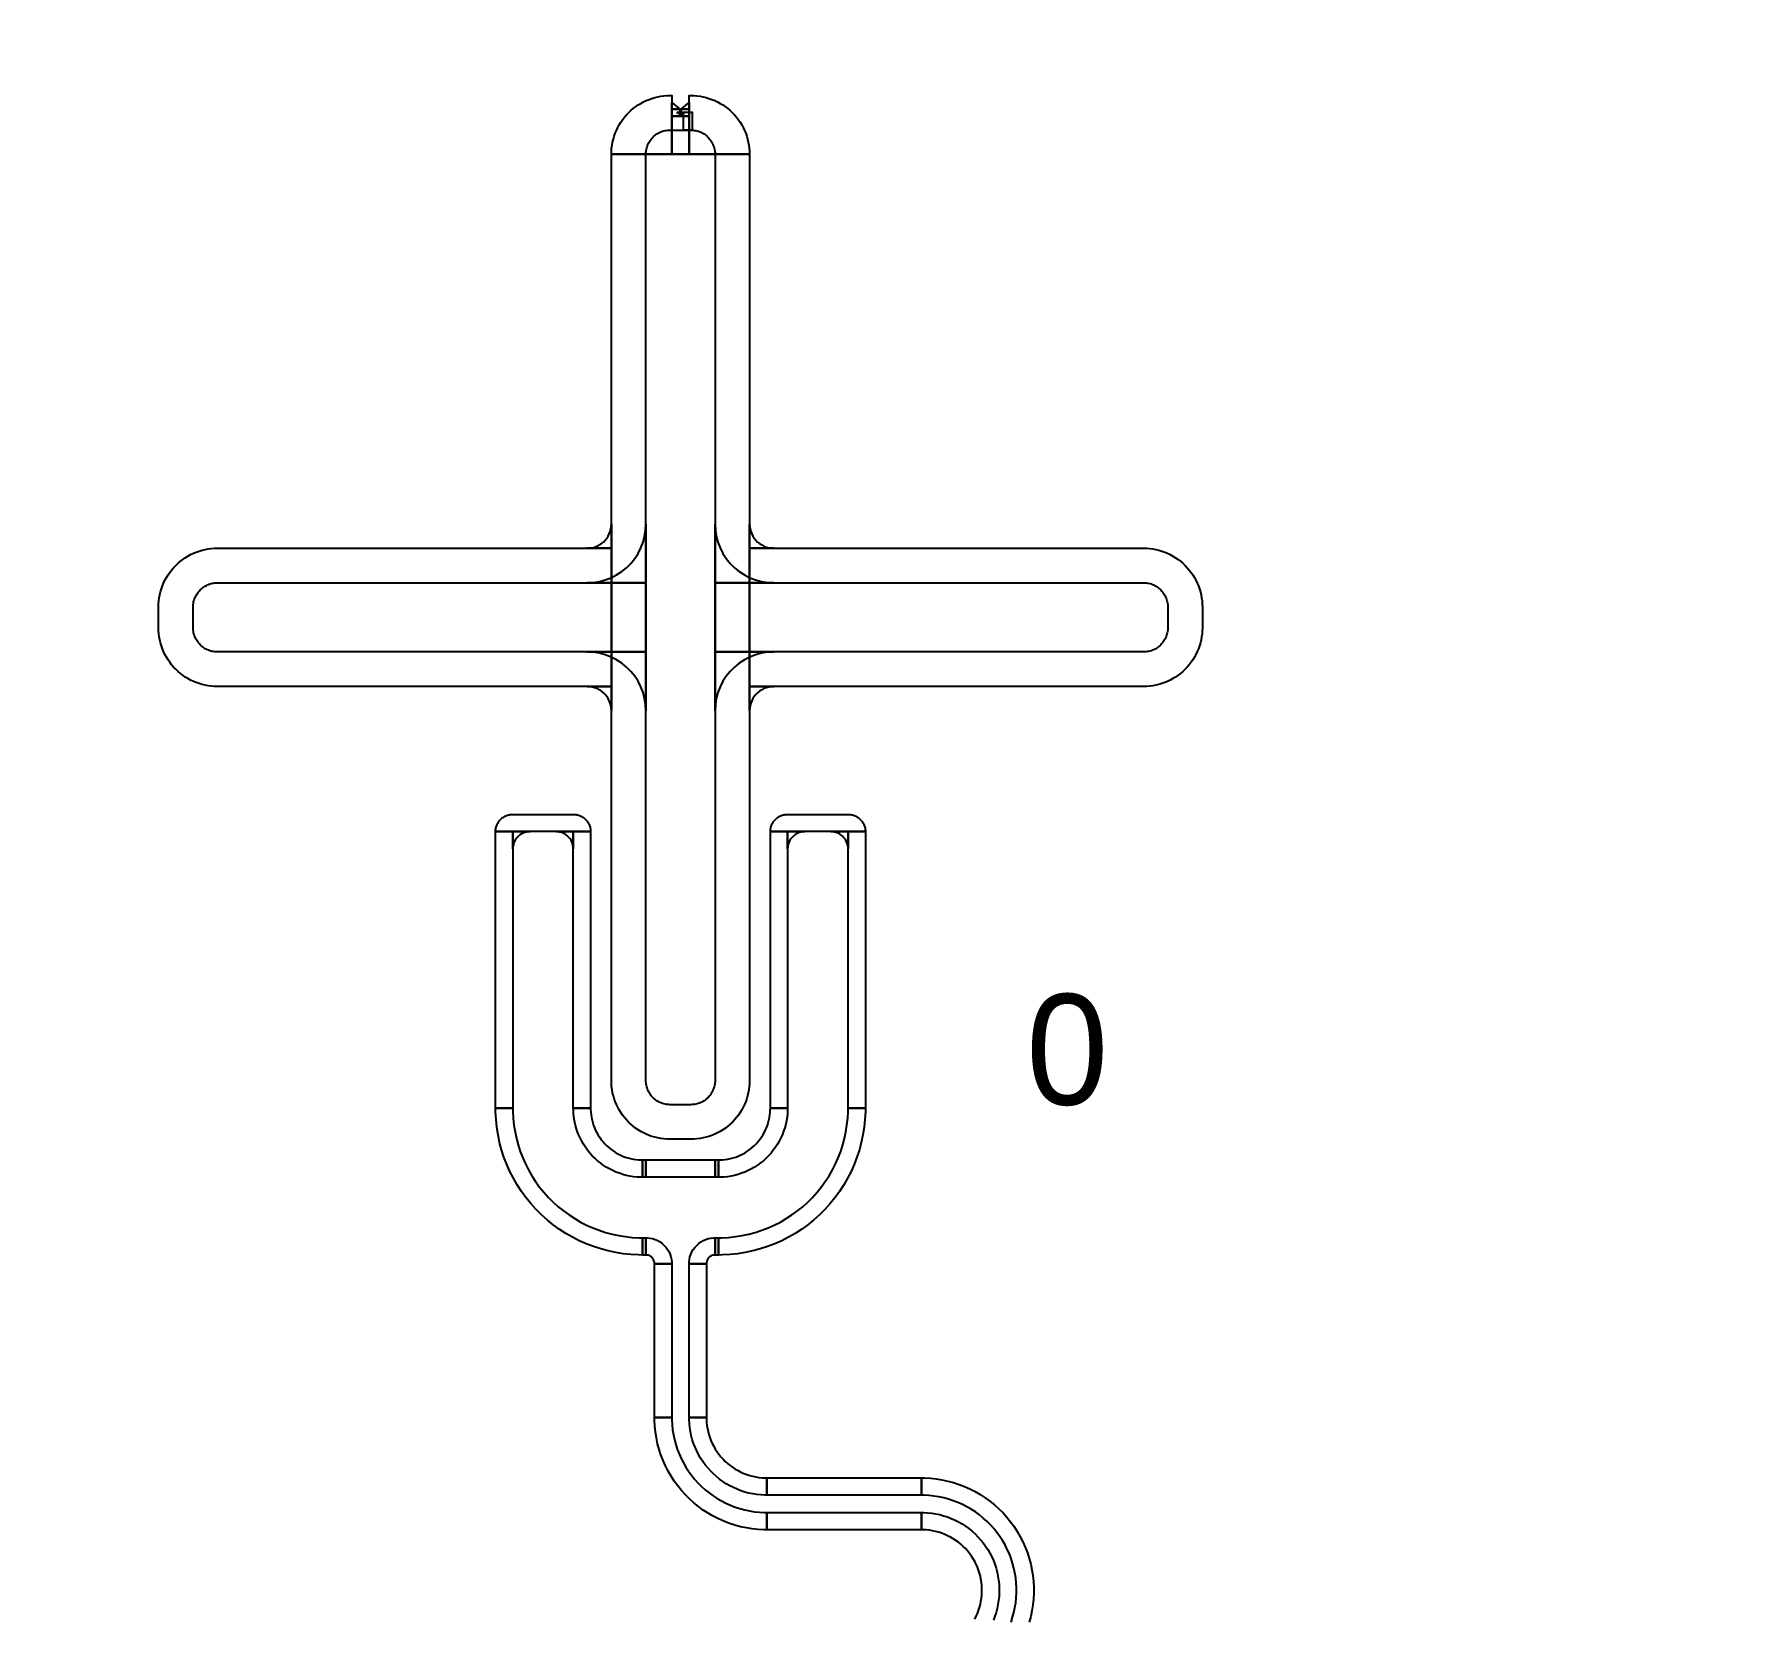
# Model space of a CAD drawing. Extents: x -50000 to 50000, y -50000 to 50000.
# Drawn here: x -32769 to -31781, y -24272 to -23354 of the extents above; entities that cross this region are included whole.
import ezdxf

# ---------------------------------------------------------------- set-up
doc = ezdxf.new("R2010")
doc.units = 0
for name, color, linetype in [('BASEMETAL', 3, 'CONTINUOUS'), ('FRAME', 14, 'CONTINUOUS'), ('SECONDLAYER', 7, 'CONTINUOUS')]:
    doc.layers.add(name, color=color, linetype=linetype)

# ---------------------------------------------------------------- blocks, each defined once
blk = doc.blocks.new('CHIP_QSEARCH')
at = {"layer": 'BASEMETAL'}
for points in [[(3465, 5276), (3465.047, 5277.779), (3465.186, 5279.554), (3465.419, 5281.319), (3465.743, 5283.069), (3466.159, 5284.8), (3466.664, 5286.507), (3467.258, 5288.185), (3467.939, 5289.829), (3468.706, 5291.436), (3469.555, 5293), (3470.485, 5294.518), (3471.493, 5295.985), (3472.577, 5297.397), (3473.733, 5298.75), (3474.958, 5300.042), (3476.25, 5301.267), (3477.603, 5302.423), (3479.015, 5303.507), (3480.482, 5304.515), (3482, 5305.445), (3483.564, 5306.294), (3485.171, 5307.061), (3486.815, 5307.742), (3488.493, 5308.336), (3490.2, 5308.841), (3491.931, 5309.257), (3493.681, 5309.581), (3495.446, 5309.814), (3497.221, 5309.953), (3499, 5310), (3500, 5310), (3500, 5276)], [(3500, 5302), (3500, 5306), (3504.6, 5302)], [(3505.4, 5302), (3510, 5306), (3510, 5302)], [(3510, 5276), (3510, 5310), (3511, 5310), (3512.779, 5309.953), (3514.554, 5309.814), (3516.319, 5309.581), (3518.069, 5309.257), (3519.8, 5308.841), (3521.507, 5308.336), (3523.185, 5307.742), (3524.829, 5307.061), (3526.436, 5306.294), (3528, 5305.445), (3529.518, 5304.515), (3530.985, 5303.507), (3532.397, 5302.423), (3533.75, 5301.267), (3535.042, 5300.042), (3536.267, 5298.75), (3537.423, 5297.397), (3538.507, 5295.985), (3539.515, 5294.518), (3540.445, 5293), (3541.294, 5291.436), (3542.061, 5289.829), (3542.742, 5288.185), (3543.336, 5286.507), (3543.841, 5284.8), (3544.257, 5283.069), (3544.581, 5281.319), (3544.814, 5279.554), (3544.953, 5277.779), (3545, 5276)], [(3500, 5298), (3500, 5302), (3504.6, 5302), (3504.6, 5298)], [(3500, 5276), (3500, 5298), (3510, 5298), (3510, 5276)], [(3505.4, 5298), (3505.4, 5302), (3510, 5302), (3510, 5298)], [(3499, 4706), (3497.221, 4706.047), (3495.446, 4706.186), (3493.681, 4706.419), (3491.931, 4706.743), (3490.2, 4707.159), (3488.493, 4707.664), (3486.815, 4708.258), (3485.171, 4708.939), (3483.564, 4709.706), (3482, 4710.555), (3480.482, 4711.485), (3479.015, 4712.493), (3477.603, 4713.577), (3476.25, 4714.733), (3474.958, 4715.958), (3473.733, 4717.25), (3472.577, 4718.603), (3471.493, 4720.015), (3470.485, 4721.482), (3469.555, 4723), (3468.706, 4724.564), (3467.939, 4726.171), (3467.258, 4727.815), (3466.664, 4729.493), (3466.159, 4731.2), (3465.743, 4732.931), (3465.419, 4734.681), (3465.186, 4736.446), (3465.047, 4738.221), (3465, 4740), (3465, 5276), (3545, 5276), (3545, 4740), (3544.953, 4738.221), (3544.814, 4736.446), (3544.581, 4734.681), (3544.257, 4732.931), (3543.841, 4731.2), (3543.336, 4729.493), (3542.742, 4727.815), (3542.061, 4726.171), (3541.294, 4724.564), (3540.445, 4723), (3539.515, 4721.482), (3538.507, 4720.015), (3537.423, 4718.603), (3536.267, 4717.25), (3535.042, 4715.958), (3533.75, 4714.733), (3532.397, 4713.577), (3530.985, 4712.493), (3529.518, 4711.485), (3528, 4710.555), (3526.436, 4709.706), (3524.829, 4708.939), (3523.185, 4708.258), (3521.507, 4707.664), (3519.8, 4707.159), (3518.069, 4706.743), (3516.319, 4706.419), (3514.554, 4706.186), (3512.779, 4706.047), (3511, 4706)], [(3451, 5048), (3452.463, 5048.077), (3453.911, 5048.306), (3455.326, 5048.685), (3456.694, 5049.21), (3458, 5049.876), (3459.229, 5050.674), (3460.368, 5051.596), (3461.404, 5052.632), (3462.326, 5053.771), (3463.124, 5055), (3463.79, 5056.306), (3464.315, 5057.674), (3464.694, 5059.089), (3464.923, 5060.537), (3465, 5062), (3465, 5048)], [(3545, 5048), (3545, 5062), (3545.077, 5060.537), (3545.306, 5059.089), (3545.685, 5057.674), (3546.21, 5056.306), (3546.876, 5055), (3547.674, 5053.771), (3548.596, 5052.632), (3549.632, 5051.596), (3550.771, 5050.674), (3552, 5049.876), (3553.306, 5049.21), (3554.674, 5048.685), (3556.089, 5048.306), (3557.537, 5048.077), (3559, 5048)], [(3237, 4968), (3235.221, 4968.047), (3233.446, 4968.186), (3231.681, 4968.419), (3229.931, 4968.743), (3228.2, 4969.159), (3226.493, 4969.664), (3224.815, 4970.258), (3223.171, 4970.939), (3221.564, 4971.706), (3220, 4972.555), (3218.482, 4973.485), (3217.015, 4974.493), (3215.603, 4975.577), (3214.25, 4976.733), (3212.958, 4977.958), (3211.733, 4979.25), (3210.577, 4980.603), (3209.493, 4982.015), (3208.485, 4983.482), (3207.555, 4985), (3206.706, 4986.564), (3205.939, 4988.171), (3205.258, 4989.815), (3204.664, 4991.493), (3204.159, 4993.2), (3203.743, 4994.931), (3203.419, 4996.681), (3203.186, 4998.446), (3203.047, 5000.221), (3203, 5002), (3203, 5014), (3203.047, 5015.779), (3203.186, 5017.554), (3203.419, 5019.319), (3203.743, 5021.069), (3204.159, 5022.8), (3204.664, 5024.507), (3205.258, 5026.185), (3205.939, 5027.829), (3206.706, 5029.436), (3207.555, 5031), (3208.485, 5032.518), (3209.493, 5033.985), (3210.577, 5035.397), (3211.733, 5036.75), (3212.958, 5038.042), (3214.25, 5039.267), (3215.603, 5040.423), (3217.015, 5041.507), (3218.482, 5042.515), (3220, 5043.445), (3221.564, 5044.294), (3223.171, 5045.061), (3224.815, 5045.742), (3226.493, 5046.336), (3228.2, 5046.841), (3229.931, 5047.257), (3231.681, 5047.581), (3233.446, 5047.814), (3235.221, 5047.953), (3237, 5048), (3465, 5048), (3465, 4968)], [(3545, 4968), (3545, 5048), (3773, 5048), (3774.779, 5047.953), (3776.554, 5047.814), (3778.319, 5047.581), (3780.069, 5047.257), (3781.8, 5046.841), (3783.507, 5046.336), (3785.185, 5045.742), (3786.829, 5045.061), (3788.436, 5044.294), (3790, 5043.445), (3791.518, 5042.515), (3792.985, 5041.507), (3794.397, 5040.423), (3795.75, 5039.267), (3797.042, 5038.042), (3798.267, 5036.75), (3799.423, 5035.397), (3800.507, 5033.985), (3801.515, 5032.518), (3802.445, 5031), (3803.294, 5029.436), (3804.061, 5027.829), (3804.742, 5026.185), (3805.336, 5024.507), (3805.841, 5022.8), (3806.257, 5021.069), (3806.581, 5019.319), (3806.814, 5017.554), (3806.953, 5015.779), (3807, 5014), (3807, 5002), (3806.953, 5000.221), (3806.814, 4998.446), (3806.581, 4996.681), (3806.257, 4994.931), (3805.841, 4993.2), (3805.336, 4991.493), (3804.742, 4989.815), (3804.061, 4988.171), (3803.294, 4986.564), (3802.445, 4985), (3801.515, 4983.482), (3800.507, 4982.015), (3799.423, 4980.603), (3798.267, 4979.25), (3797.042, 4977.958), (3795.75, 4976.733), (3794.397, 4975.577), (3792.985, 4974.493), (3791.518, 4973.485), (3790, 4972.555), (3788.436, 4971.706), (3786.829, 4970.939), (3785.185, 4970.258), (3783.507, 4969.664), (3781.8, 4969.159), (3780.069, 4968.743), (3778.319, 4968.419), (3776.554, 4968.186), (3774.779, 4968.047), (3773, 4968)], [(3465, 4954), (3464.923, 4955.463), (3464.694, 4956.911), (3464.315, 4958.326), (3463.79, 4959.694), (3463.124, 4961), (3462.326, 4962.229), (3461.404, 4963.368), (3460.368, 4964.404), (3459.229, 4965.326), (3458, 4966.124), (3456.694, 4966.79), (3455.326, 4967.315), (3453.911, 4967.694), (3452.463, 4967.923), (3451, 4968), (3465, 4968)], [(3545, 4954), (3545, 4968), (3559, 4968), (3557.537, 4967.923), (3556.089, 4967.694), (3554.674, 4967.315), (3553.306, 4966.79), (3552, 4966.124), (3550.771, 4965.326), (3549.632, 4964.404), (3548.596, 4963.368), (3547.674, 4962.229), (3546.876, 4961), (3546.21, 4959.694), (3545.685, 4958.326), (3545.306, 4956.911), (3545.077, 4955.463)], [(3398, 4884), (3398.014, 4884.523), (3398.055, 4885.045), (3398.123, 4885.564), (3398.219, 4886.079), (3398.341, 4886.588), (3398.489, 4887.09), (3398.664, 4887.584), (3398.865, 4888.067), (3399.09, 4888.54), (3399.34, 4889), (3399.613, 4889.446), (3399.91, 4889.878), (3400.229, 4890.293), (3400.569, 4890.691), (3400.929, 4891.071), (3401.309, 4891.431), (3401.707, 4891.771), (3402.122, 4892.09), (3402.554, 4892.387), (3403, 4892.66), (3403.46, 4892.91), (3403.933, 4893.135), (3404.416, 4893.336), (3404.91, 4893.511), (3405.412, 4893.659), (3405.921, 4893.781), (3406.436, 4893.877), (3406.955, 4893.945), (3407.477, 4893.986), (3408, 4894), (3443, 4894), (3443.523, 4893.986), (3444.045, 4893.945), (3444.564, 4893.877), (3445.079, 4893.781), (3445.588, 4893.659), (3446.09, 4893.511), (3446.584, 4893.336), (3447.067, 4893.135), (3447.54, 4892.91), (3448, 4892.66), (3448.446, 4892.387), (3448.878, 4892.09), (3449.293, 4891.771), (3449.691, 4891.431), (3450.071, 4891.071), (3450.431, 4890.691), (3450.771, 4890.293), (3451.09, 4889.878), (3451.387, 4889.446), (3451.66, 4889), (3451.91, 4888.54), (3452.135, 4888.067), (3452.336, 4887.584), (3452.511, 4887.09), (3452.659, 4886.588), (3452.781, 4886.079), (3452.877, 4885.564), (3452.945, 4885.045), (3452.986, 4884.523), (3453, 4884)], [(3557, 4884), (3557.014, 4884.523), (3557.055, 4885.045), (3557.123, 4885.564), (3557.219, 4886.079), (3557.341, 4886.588), (3557.489, 4887.09), (3557.664, 4887.584), (3557.865, 4888.067), (3558.09, 4888.54), (3558.34, 4889), (3558.613, 4889.446), (3558.91, 4889.878), (3559.229, 4890.293), (3559.569, 4890.691), (3559.929, 4891.071), (3560.309, 4891.431), (3560.707, 4891.771), (3561.122, 4892.09), (3561.554, 4892.387), (3562, 4892.66), (3562.46, 4892.91), (3562.933, 4893.135), (3563.416, 4893.336), (3563.91, 4893.511), (3564.412, 4893.659), (3564.921, 4893.781), (3565.436, 4893.877), (3565.955, 4893.945), (3566.477, 4893.986), (3567, 4894), (3602, 4894), (3602.523, 4893.986), (3603.045, 4893.945), (3603.564, 4893.877), (3604.079, 4893.781), (3604.588, 4893.659), (3605.09, 4893.511), (3605.584, 4893.336), (3606.067, 4893.135), (3606.54, 4892.91), (3607, 4892.66), (3607.446, 4892.387), (3607.878, 4892.09), (3608.293, 4891.771), (3608.691, 4891.431), (3609.071, 4891.071), (3609.431, 4890.691), (3609.771, 4890.293), (3610.09, 4889.878), (3610.387, 4889.446), (3610.66, 4889), (3610.91, 4888.54), (3611.135, 4888.067), (3611.336, 4887.584), (3611.511, 4887.09), (3611.659, 4886.588), (3611.781, 4886.079), (3611.877, 4885.564), (3611.945, 4885.045), (3611.986, 4884.523), (3612, 4884)], [(3398, 4724), (3398, 4884), (3408, 4884), (3408, 4724)], [(3408, 4874), (3408, 4884), (3418, 4884), (3416.955, 4883.945), (3415.921, 4883.781), (3414.91, 4883.511), (3413.933, 4883.135), (3413, 4882.66), (3412.122, 4882.09), (3411.309, 4881.431), (3410.569, 4880.691), (3409.91, 4879.878), (3409.34, 4879), (3408.865, 4878.067), (3408.489, 4877.09), (3408.219, 4876.079), (3408.055, 4875.045)], [(3443, 4874), (3442.945, 4875.045), (3442.781, 4876.079), (3442.511, 4877.09), (3442.135, 4878.067), (3441.66, 4879), (3441.09, 4879.878), (3440.431, 4880.691), (3439.691, 4881.431), (3438.878, 4882.09), (3438, 4882.66), (3437.067, 4883.135), (3436.09, 4883.511), (3435.079, 4883.781), (3434.045, 4883.945), (3433, 4884), (3443, 4884)], [(3443, 4724), (3443, 4884), (3453, 4884), (3453, 4724)], [(3557, 4724), (3557, 4884), (3567, 4884), (3567, 4724)], [(3567, 4874), (3567, 4884), (3577, 4884), (3575.955, 4883.945), (3574.921, 4883.781), (3573.91, 4883.511), (3572.933, 4883.135), (3572, 4882.66), (3571.122, 4882.09), (3570.309, 4881.431), (3569.569, 4880.691), (3568.91, 4879.878), (3568.34, 4879), (3567.865, 4878.067), (3567.489, 4877.09), (3567.219, 4876.079), (3567.055, 4875.045)], [(3602, 4874), (3601.945, 4875.045), (3601.781, 4876.079), (3601.511, 4877.09), (3601.135, 4878.067), (3600.66, 4879), (3600.09, 4879.878), (3599.431, 4880.691), (3598.691, 4881.431), (3597.878, 4882.09), (3597, 4882.66), (3596.067, 4883.135), (3595.09, 4883.511), (3594.079, 4883.781), (3593.045, 4883.945), (3592, 4884), (3602, 4884)], [(3602, 4724), (3602, 4884), (3612, 4884), (3612, 4724)], [(3483, 4639), (3480.775, 4639.029), (3476.331, 4639.262), (3471.905, 4639.727), (3467.51, 4640.423), (3463.157, 4641.349), (3458.859, 4642.5), (3454.626, 4643.875), (3450.472, 4645.47), (3446.407, 4647.28), (3442.442, 4649.301), (3438.588, 4651.526), (3434.855, 4653.949), (3431.255, 4656.565), (3427.797, 4659.365), (3424.49, 4662.343), (3421.343, 4665.49), (3418.365, 4668.797), (3415.565, 4672.255), (3412.949, 4675.855), (3410.526, 4679.588), (3408.301, 4683.442), (3406.28, 4687.407), (3404.47, 4691.472), (3402.875, 4695.626), (3401.5, 4699.859), (3400.349, 4704.157), (3399.423, 4708.51), (3398.727, 4712.905), (3398.262, 4717.331), (3398.029, 4721.775), (3398, 4724), (3408, 4724), (3408.026, 4722.037), (3408.231, 4718.116), (3408.642, 4714.211), (3409.256, 4710.332), (3410.072, 4706.492), (3411.089, 4702.699), (3412.302, 4698.964), (3413.709, 4695.299), (3415.306, 4691.712), (3417.089, 4688.213), (3419.052, 4684.813), (3421.191, 4681.52), (3423.498, 4678.343), (3425.97, 4675.291), (3428.597, 4672.373), (3431.373, 4669.597), (3434.291, 4666.97), (3437.343, 4664.498), (3440.52, 4662.191), (3443.813, 4660.052), (3447.213, 4658.089), (3450.712, 4656.306), (3454.299, 4654.709), (3457.964, 4653.302), (3461.699, 4652.089), (3465.492, 4651.072), (3469.332, 4650.256), (3473.211, 4649.642), (3477.116, 4649.231), (3481.037, 4649.026), (3483, 4649)], [(3483, 4684), (3481.953, 4684.014), (3479.862, 4684.123), (3477.779, 4684.342), (3475.711, 4684.67), (3473.662, 4685.105), (3471.639, 4685.647), (3469.648, 4686.294), (3467.693, 4687.045), (3465.78, 4687.897), (3463.914, 4688.847), (3462.1, 4689.894), (3460.344, 4691.035), (3458.65, 4692.266), (3457.022, 4693.584), (3455.466, 4694.985), (3453.985, 4696.466), (3452.584, 4698.022), (3451.266, 4699.65), (3450.035, 4701.344), (3448.894, 4703.1), (3447.847, 4704.914), (3446.897, 4706.78), (3446.045, 4708.693), (3445.294, 4710.648), (3444.647, 4712.639), (3444.105, 4714.662), (3443.67, 4716.711), (3443.342, 4718.779), (3443.123, 4720.862), (3443.014, 4722.953), (3443, 4724), (3453, 4724), (3453.01, 4723.215), (3453.092, 4721.646), (3453.257, 4720.084), (3453.502, 4718.533), (3453.829, 4716.997), (3454.235, 4715.48), (3454.721, 4713.986), (3455.284, 4712.519), (3455.922, 4711.085), (3456.635, 4709.685), (3457.421, 4708.325), (3458.276, 4707.008), (3459.199, 4705.737), (3460.188, 4704.517), (3461.239, 4703.349), (3462.349, 4702.239), (3463.517, 4701.188), (3464.737, 4700.199), (3466.008, 4699.276), (3467.325, 4698.421), (3468.685, 4697.635), (3470.085, 4696.922), (3471.519, 4696.284), (3472.986, 4695.721), (3474.48, 4695.235), (3475.997, 4694.829), (3477.533, 4694.502), (3479.084, 4694.257), (3480.646, 4694.092), (3482.215, 4694.01), (3483, 4694)], [(3527, 4639), (3527, 4649), (3528.963, 4649.026), (3532.884, 4649.231), (3536.789, 4649.642), (3540.668, 4650.256), (3544.508, 4651.072), (3548.301, 4652.089), (3552.036, 4653.302), (3555.701, 4654.709), (3559.288, 4656.306), (3562.787, 4658.089), (3566.187, 4660.052), (3569.48, 4662.191), (3572.657, 4664.498), (3575.709, 4666.97), (3578.627, 4669.597), (3581.403, 4672.373), (3584.03, 4675.291), (3586.502, 4678.343), (3588.809, 4681.52), (3590.948, 4684.813), (3592.911, 4688.213), (3594.694, 4691.712), (3596.291, 4695.299), (3597.698, 4698.964), (3598.911, 4702.699), (3599.928, 4706.492), (3600.744, 4710.332), (3601.358, 4714.211), (3601.769, 4718.116), (3601.974, 4722.037), (3602, 4724), (3612, 4724), (3611.971, 4721.775), (3611.738, 4717.331), (3611.273, 4712.905), (3610.577, 4708.51), (3609.651, 4704.157), (3608.5, 4699.859), (3607.125, 4695.626), (3605.53, 4691.472), (3603.72, 4687.407), (3601.699, 4683.442), (3599.474, 4679.588), (3597.051, 4675.855), (3594.435, 4672.255), (3591.635, 4668.797), (3588.657, 4665.49), (3585.51, 4662.343), (3582.203, 4659.365), (3578.745, 4656.565), (3575.145, 4653.949), (3571.412, 4651.526), (3567.558, 4649.301), (3563.593, 4647.28), (3559.528, 4645.47), (3555.374, 4643.875), (3551.141, 4642.5), (3546.843, 4641.349), (3542.49, 4640.423), (3538.095, 4639.727), (3533.669, 4639.262), (3529.225, 4639.029)], [(3527, 4684), (3527, 4694), (3527.785, 4694.01), (3529.354, 4694.092), (3530.916, 4694.257), (3532.467, 4694.502), (3534.003, 4694.829), (3535.52, 4695.235), (3537.014, 4695.721), (3538.481, 4696.284), (3539.915, 4696.922), (3541.315, 4697.635), (3542.675, 4698.421), (3543.992, 4699.276), (3545.263, 4700.199), (3546.483, 4701.188), (3547.651, 4702.239), (3548.761, 4703.349), (3549.812, 4704.517), (3550.801, 4705.737), (3551.724, 4707.008), (3552.579, 4708.325), (3553.365, 4709.685), (3554.078, 4711.085), (3554.716, 4712.519), (3555.279, 4713.986), (3555.765, 4715.48), (3556.171, 4716.997), (3556.498, 4718.533), (3556.743, 4720.084), (3556.908, 4721.646), (3556.99, 4723.215), (3557, 4724), (3567, 4724), (3566.986, 4722.953), (3566.877, 4720.862), (3566.658, 4718.779), (3566.33, 4716.711), (3565.895, 4714.662), (3565.353, 4712.639), (3564.706, 4710.648), (3563.955, 4708.693), (3563.103, 4706.78), (3562.153, 4704.914), (3561.106, 4703.1), (3559.965, 4701.344), (3558.734, 4699.65), (3557.416, 4698.022), (3556.015, 4696.466), (3554.534, 4694.985), (3552.978, 4693.584), (3551.35, 4692.266), (3549.656, 4691.035), (3547.9, 4689.894), (3546.086, 4688.847), (3544.22, 4687.897), (3542.307, 4687.045), (3540.352, 4686.294), (3538.361, 4685.647), (3536.338, 4685.105), (3534.289, 4684.67), (3532.221, 4684.342), (3530.138, 4684.123), (3528.047, 4684.014)], [(3483, 4684), (3483, 4694), (3485, 4694), (3485, 4684)], [(3485, 4684), (3485, 4694), (3525, 4694), (3525, 4684)], [(3525, 4684), (3525, 4694), (3527, 4694), (3527, 4684)], [(3483, 4639), (3483, 4649), (3485, 4649), (3485, 4639)], [(3490, 4634), (3489.993, 4634.262), (3489.938, 4634.782), (3489.83, 4635.294), (3489.668, 4635.792), (3489.455, 4636.27), (3489.193, 4636.723), (3488.886, 4637.147), (3488.536, 4637.536), (3488.147, 4637.886), (3487.723, 4638.193), (3487.27, 4638.455), (3486.792, 4638.668), (3486.294, 4638.83), (3485.782, 4638.938), (3485.262, 4638.993), (3485, 4639), (3485, 4649), (3485.785, 4648.979), (3487.347, 4648.815), (3488.882, 4648.489), (3490.376, 4648.004), (3491.81, 4647.365), (3493.17, 4646.58), (3494.44, 4645.657), (3495.607, 4644.607), (3496.657, 4643.44), (3497.58, 4642.17), (3498.365, 4640.81), (3499.004, 4639.376), (3499.489, 4637.882), (3499.815, 4636.347), (3499.979, 4634.785), (3500, 4634)], [(3510, 4634), (3510.021, 4634.785), (3510.185, 4636.347), (3510.511, 4637.882), (3510.996, 4639.376), (3511.635, 4640.81), (3512.42, 4642.17), (3513.343, 4643.44), (3514.393, 4644.607), (3515.56, 4645.657), (3516.83, 4646.58), (3518.19, 4647.365), (3519.624, 4648.004), (3521.118, 4648.489), (3522.653, 4648.815), (3524.215, 4648.979), (3525, 4649), (3525, 4639), (3524.738, 4638.993), (3524.218, 4638.938), (3523.706, 4638.83), (3523.208, 4638.668), (3522.73, 4638.455), (3522.277, 4638.193), (3521.853, 4637.886), (3521.464, 4637.536), (3521.114, 4637.147), (3520.807, 4636.723), (3520.545, 4636.27), (3520.332, 4635.792), (3520.17, 4635.294), (3520.062, 4634.782), (3520.007, 4634.262), (3520, 4634)], [(3525, 4639), (3525, 4649), (3527, 4649), (3527, 4639)], [(3490, 4545), (3490, 4634), (3500, 4634), (3500, 4545)], [(3510, 4545), (3510, 4634), (3520, 4634), (3520, 4545)], [(3555, 4480), (3553.298, 4480.022), (3549.9, 4480.2), (3546.516, 4480.556), (3543.155, 4481.088), (3539.826, 4481.796), (3536.539, 4482.677), (3533.303, 4483.728), (3530.126, 4484.948), (3527.017, 4486.332), (3523.985, 4487.877), (3521.038, 4489.578), (3518.184, 4491.432), (3515.431, 4493.432), (3512.786, 4495.574), (3510.257, 4497.851), (3507.851, 4500.257), (3505.574, 4502.786), (3503.432, 4505.431), (3501.432, 4508.184), (3499.578, 4511.038), (3497.877, 4513.985), (3496.332, 4517.017), (3494.948, 4520.126), (3493.728, 4523.303), (3492.677, 4526.539), (3491.796, 4529.826), (3491.088, 4533.155), (3490.556, 4536.516), (3490.2, 4539.9), (3490.022, 4543.298), (3490, 4545), (3500, 4545), (3500.019, 4543.56), (3500.17, 4540.685), (3500.471, 4537.821), (3500.921, 4534.977), (3501.52, 4532.161), (3502.265, 4529.379), (3503.155, 4526.641), (3504.187, 4523.952), (3505.358, 4521.322), (3506.665, 4518.756), (3508.105, 4516.263), (3509.673, 4513.848), (3511.366, 4511.518), (3513.178, 4509.28), (3515.104, 4507.14), (3517.14, 4505.104), (3519.28, 4503.178), (3521.518, 4501.366), (3523.848, 4499.673), (3526.263, 4498.105), (3528.756, 4496.665), (3531.322, 4495.358), (3533.952, 4494.187), (3536.641, 4493.155), (3539.379, 4492.265), (3542.161, 4491.52), (3544.977, 4490.921), (3547.821, 4490.471), (3550.685, 4490.17), (3553.56, 4490.019), (3555, 4490)], [(3555, 4500), (3553.822, 4500.015), (3551.469, 4500.139), (3549.126, 4500.385), (3546.799, 4500.754), (3544.495, 4501.243), (3542.219, 4501.853), (3539.979, 4502.581), (3537.779, 4503.425), (3535.627, 4504.384), (3533.528, 4505.453), (3531.488, 4506.631), (3529.512, 4507.914), (3527.606, 4509.299), (3525.775, 4510.782), (3524.024, 4512.358), (3522.358, 4514.024), (3520.782, 4515.775), (3519.299, 4517.606), (3517.914, 4519.512), (3516.631, 4521.488), (3515.453, 4523.528), (3514.384, 4525.627), (3513.425, 4527.779), (3512.581, 4529.979), (3511.853, 4532.219), (3511.243, 4534.495), (3510.754, 4536.799), (3510.385, 4539.126), (3510.139, 4541.469), (3510.015, 4543.822), (3510, 4545), (3520, 4545), (3520.012, 4544.084), (3520.108, 4542.254), (3520.299, 4540.432), (3520.586, 4538.622), (3520.967, 4536.829), (3521.441, 4535.059), (3522.008, 4533.317), (3522.664, 4531.606), (3523.41, 4529.932), (3524.241, 4528.299), (3525.158, 4526.713), (3526.156, 4525.176), (3527.233, 4523.693), (3528.386, 4522.269), (3529.612, 4520.908), (3530.908, 4519.612), (3532.269, 4518.386), (3533.693, 4517.233), (3535.176, 4516.156), (3536.713, 4515.158), (3538.299, 4514.241), (3539.932, 4513.41), (3541.606, 4512.664), (3543.317, 4512.008), (3545.059, 4511.441), (3546.829, 4510.967), (3548.622, 4510.586), (3550.432, 4510.299), (3552.254, 4510.108), (3554.084, 4510.012), (3555, 4510)], [(3555, 4500), (3555, 4510), (3644.484, 4510), (3644.484, 4500)], [(3555, 4480), (3555, 4490), (3644.484, 4490), (3644.484, 4480)]]:
    blk.add_lwpolyline(points, close=True, dxfattribs=at)
for points in [[(3696.329, 4426.641), (3697.219, 4429.379), (3697.964, 4432.161), (3698.563, 4434.977), (3699.013, 4437.821), (3699.314, 4440.685), (3699.465, 4443.56), (3699.465, 4446.44), (3699.314, 4449.315), (3699.013, 4452.179), (3698.563, 4455.023), (3697.964, 4457.839), (3697.219, 4460.621), (3696.329, 4463.359), (3695.297, 4466.048), (3694.126, 4468.678), (3692.819, 4471.244), (3691.379, 4473.737), (3689.811, 4476.152), (3688.118, 4478.482), (3686.306, 4480.72), (3684.38, 4482.86), (3682.343, 4484.896), (3680.204, 4486.822), (3677.966, 4488.634), (3675.636, 4490.327), (3673.221, 4491.895), (3670.728, 4493.335), (3668.162, 4494.642), (3665.532, 4495.813), (3662.843, 4496.845), (3660.105, 4497.735), (3657.323, 4498.48), (3654.507, 4499.079), (3651.663, 4499.529), (3648.799, 4499.83), (3645.924, 4499.981), (3644.484, 4500), (3644.484, 4510), (3646.185, 4509.978), (3649.584, 4509.8), (3652.968, 4509.444), (3656.329, 4508.912), (3659.658, 4508.204), (3662.945, 4507.323), (3666.181, 4506.272), (3669.358, 4505.052), (3672.467, 4503.668), (3675.499, 4502.123), (3678.446, 4500.422), (3681.3, 4498.568), (3684.053, 4496.568), (3686.698, 4494.426), (3689.227, 4492.149), (3691.633, 4489.743), (3693.91, 4487.214), (3696.052, 4484.569), (3698.052, 4481.816), (3699.906, 4478.962), (3701.607, 4476.015), (3703.152, 4472.983), (3704.536, 4469.874), (3705.756, 4466.697), (3706.807, 4463.461), (3707.688, 4460.174), (3708.396, 4456.845), (3708.928, 4453.484), (3709.284, 4450.1), (3709.462, 4446.702), (3709.462, 4443.298), (3709.284, 4439.9), (3708.928, 4436.516), (3708.396, 4433.155), (3707.688, 4429.826), (3706.807, 4426.539)], [(3675.243, 4428.299), (3676.074, 4429.932), (3676.82, 4431.606), (3677.476, 4433.317), (3678.043, 4435.059), (3678.517, 4436.829), (3678.898, 4438.622), (3679.185, 4440.432), (3679.376, 4442.254), (3679.472, 4444.084), (3679.472, 4445.916), (3679.376, 4447.746), (3679.185, 4449.568), (3678.898, 4451.378), (3678.517, 4453.171), (3678.043, 4454.941), (3677.476, 4456.683), (3676.82, 4458.394), (3676.074, 4460.068), (3675.243, 4461.701), (3674.326, 4463.287), (3673.328, 4464.824), (3672.251, 4466.307), (3671.098, 4467.731), (3669.872, 4469.092), (3668.576, 4470.388), (3667.215, 4471.614), (3665.791, 4472.767), (3664.308, 4473.844), (3662.771, 4474.842), (3661.185, 4475.759), (3659.552, 4476.59), (3657.878, 4477.336), (3656.167, 4477.992), (3654.425, 4478.559), (3652.655, 4479.033), (3650.862, 4479.414), (3649.052, 4479.701), (3647.23, 4479.892), (3645.4, 4479.988), (3644.484, 4480), (3644.484, 4490), (3645.662, 4489.985), (3648.015, 4489.861), (3650.358, 4489.615), (3652.685, 4489.246), (3654.989, 4488.757), (3657.265, 4488.147), (3659.505, 4487.419), (3661.705, 4486.575), (3663.857, 4485.616), (3665.956, 4484.547), (3667.996, 4483.369), (3669.972, 4482.086), (3671.878, 4480.701), (3673.709, 4479.218), (3675.46, 4477.642), (3677.126, 4475.976), (3678.702, 4474.225), (3680.185, 4472.394), (3681.57, 4470.488), (3682.853, 4468.512), (3684.031, 4466.472), (3685.1, 4464.373), (3686.059, 4462.221), (3686.903, 4460.021), (3687.631, 4457.781), (3688.241, 4455.505), (3688.73, 4453.201), (3689.099, 4450.874), (3689.345, 4448.531), (3689.469, 4446.178), (3689.469, 4443.822), (3689.345, 4441.469), (3689.099, 4439.126), (3688.73, 4436.799), (3688.241, 4434.495), (3687.631, 4432.219), (3686.903, 4429.979), (3686.059, 4427.779)]]:
    blk.add_lwpolyline(points, dxfattribs=at)
at = {"layer": 'SECONDLAYER'}
for points in [[(3503.25, 5299.6), (3503.25, 5300.4), (3504.6, 5300.4), (3504.6, 5299.6)], [(3504.6, 5299.6), (3504.6, 5300.4), (3505.4, 5300.4), (3505.4, 5299.6)], [(3505.4, 5299.6), (3505.4, 5300.4), (3506.75, 5300.4), (3506.75, 5299.6)], [(3506.75, 5290), (3506.75, 5300.4), (3511.75, 5300.4), (3511.75, 5290)], [(3499, 4726), (3498.267, 4726.019), (3497.537, 4726.077), (3496.81, 4726.172), (3496.089, 4726.306), (3495.377, 4726.477), (3494.674, 4726.685), (3493.983, 4726.93), (3493.306, 4727.21), (3492.644, 4727.526), (3492, 4727.876), (3491.375, 4728.259), (3490.771, 4728.674), (3490.19, 4729.12), (3489.632, 4729.596), (3489.101, 4730.101), (3488.596, 4730.632), (3488.12, 4731.19), (3487.674, 4731.771), (3487.259, 4732.375), (3486.876, 4733), (3486.526, 4733.644), (3486.21, 4734.306), (3485.93, 4734.983), (3485.685, 4735.674), (3485.477, 4736.377), (3485.306, 4737.089), (3485.172, 4737.81), (3485.077, 4738.537), (3485.019, 4739.267), (3485, 4740), (3485, 5276), (3485.019, 5276.733), (3485.077, 5277.463), (3485.172, 5278.19), (3485.306, 5278.911), (3485.477, 5279.623), (3485.685, 5280.326), (3485.93, 5281.017), (3486.21, 5281.694), (3486.526, 5282.356), (3486.876, 5283), (3487.259, 5283.625), (3487.674, 5284.229), (3488.12, 5284.81), (3488.596, 5285.368), (3489.101, 5285.899), (3489.632, 5286.404), (3490.19, 5286.88), (3490.771, 5287.326), (3491.375, 5287.741), (3492, 5288.124), (3492.644, 5288.474), (3493.306, 5288.79), (3493.983, 5289.07), (3494.674, 5289.315), (3495.377, 5289.523), (3496.089, 5289.694), (3496.81, 5289.828), (3497.537, 5289.923), (3498.267, 5289.981), (3499, 5290), (3511, 5290), (3511.733, 5289.981), (3512.463, 5289.923), (3513.19, 5289.828), (3513.911, 5289.694), (3514.623, 5289.523), (3515.326, 5289.315), (3516.017, 5289.07), (3516.694, 5288.79), (3517.356, 5288.474), (3518, 5288.124), (3518.625, 5287.741), (3519.229, 5287.326), (3519.81, 5286.88), (3520.368, 5286.404), (3520.899, 5285.899), (3521.404, 5285.368), (3521.88, 5284.81), (3522.326, 5284.229), (3522.741, 5283.625), (3523.124, 5283), (3523.474, 5282.356), (3523.79, 5281.694), (3524.07, 5281.017), (3524.315, 5280.326), (3524.523, 5279.623), (3524.694, 5278.911), (3524.828, 5278.19), (3524.923, 5277.463), (3524.981, 5276.733), (3525, 5276), (3525, 4740), (3524.981, 4739.267), (3524.923, 4738.537), (3524.828, 4737.81), (3524.694, 4737.089), (3524.523, 4736.377), (3524.315, 4735.674), (3524.07, 4734.983), (3523.79, 4734.306), (3523.474, 4733.644), (3523.124, 4733), (3522.741, 4732.375), (3522.326, 4731.771), (3521.88, 4731.19), (3521.404, 4730.632), (3520.899, 4730.101), (3520.368, 4729.596), (3519.81, 4729.12), (3519.229, 4728.674), (3518.625, 4728.259), (3518, 4727.876), (3517.356, 4727.526), (3516.694, 4727.21), (3516.017, 4726.93), (3515.326, 4726.685), (3514.623, 4726.477), (3513.911, 4726.306), (3513.19, 4726.172), (3512.463, 4726.077), (3511.733, 4726.019), (3511, 4726)], [(3451, 5028), (3454.554, 5028.186), (3458.069, 5028.743), (3461.507, 5029.664), (3464.829, 5030.939), (3468, 5032.555), (3470.985, 5034.493), (3473.75, 5036.733), (3476.267, 5039.25), (3478.507, 5042.015), (3480.445, 5045), (3482.061, 5048.171), (3483.336, 5051.493), (3484.257, 5054.931), (3484.814, 5058.446), (3485, 5062), (3485, 5028)], [(3525, 5028), (3525, 5062), (3525.186, 5058.446), (3525.743, 5054.931), (3526.664, 5051.493), (3527.939, 5048.171), (3529.555, 5045), (3531.493, 5042.015), (3533.733, 5039.25), (3536.25, 5036.733), (3539.015, 5034.493), (3542, 5032.555), (3545.171, 5030.939), (3548.493, 5029.664), (3551.931, 5028.743), (3555.446, 5028.186), (3559, 5028)], [(3237, 4988), (3236.267, 4988.019), (3235.537, 4988.077), (3234.81, 4988.172), (3234.089, 4988.306), (3233.377, 4988.477), (3232.674, 4988.685), (3231.983, 4988.93), (3231.306, 4989.21), (3230.644, 4989.526), (3230, 4989.876), (3229.375, 4990.259), (3228.771, 4990.674), (3228.19, 4991.12), (3227.632, 4991.596), (3227.101, 4992.101), (3226.596, 4992.632), (3226.12, 4993.19), (3225.674, 4993.771), (3225.259, 4994.375), (3224.876, 4995), (3224.526, 4995.644), (3224.21, 4996.306), (3223.93, 4996.983), (3223.685, 4997.674), (3223.477, 4998.377), (3223.306, 4999.089), (3223.172, 4999.81), (3223.077, 5000.537), (3223.019, 5001.267), (3223, 5002), (3223, 5014), (3223.019, 5014.733), (3223.077, 5015.463), (3223.172, 5016.19), (3223.306, 5016.911), (3223.477, 5017.623), (3223.685, 5018.326), (3223.93, 5019.017), (3224.21, 5019.694), (3224.526, 5020.356), (3224.876, 5021), (3225.259, 5021.625), (3225.674, 5022.229), (3226.12, 5022.81), (3226.596, 5023.368), (3227.101, 5023.899), (3227.632, 5024.404), (3228.19, 5024.88), (3228.771, 5025.326), (3229.375, 5025.741), (3230, 5026.124), (3230.644, 5026.474), (3231.306, 5026.79), (3231.983, 5027.07), (3232.674, 5027.315), (3233.377, 5027.523), (3234.089, 5027.694), (3234.81, 5027.828), (3235.537, 5027.923), (3236.267, 5027.981), (3237, 5028), (3485, 5028), (3485, 4988)], [(3525, 4988), (3525, 5028), (3773, 5028), (3773.733, 5027.981), (3774.463, 5027.923), (3775.19, 5027.828), (3775.911, 5027.694), (3776.623, 5027.523), (3777.326, 5027.315), (3778.017, 5027.07), (3778.694, 5026.79), (3779.356, 5026.474), (3780, 5026.124), (3780.625, 5025.741), (3781.229, 5025.326), (3781.81, 5024.88), (3782.368, 5024.404), (3782.899, 5023.899), (3783.404, 5023.368), (3783.88, 5022.81), (3784.326, 5022.229), (3784.741, 5021.625), (3785.124, 5021), (3785.474, 5020.356), (3785.79, 5019.694), (3786.07, 5019.017), (3786.315, 5018.326), (3786.523, 5017.623), (3786.694, 5016.911), (3786.828, 5016.19), (3786.923, 5015.463), (3786.981, 5014.733), (3787, 5014), (3787, 5002), (3786.981, 5001.267), (3786.923, 5000.537), (3786.828, 4999.81), (3786.694, 4999.089), (3786.523, 4998.377), (3786.315, 4997.674), (3786.07, 4996.983), (3785.79, 4996.306), (3785.474, 4995.644), (3785.124, 4995), (3784.741, 4994.375), (3784.326, 4993.771), (3783.88, 4993.19), (3783.404, 4992.632), (3782.899, 4992.101), (3782.368, 4991.596), (3781.81, 4991.12), (3781.229, 4990.674), (3780.625, 4990.259), (3780, 4989.876), (3779.356, 4989.526), (3778.694, 4989.21), (3778.017, 4988.93), (3777.326, 4988.685), (3776.623, 4988.477), (3775.911, 4988.306), (3775.19, 4988.172), (3774.463, 4988.077), (3773.733, 4988.019), (3773, 4988)], [(3485, 4954), (3484.814, 4957.554), (3484.257, 4961.069), (3483.336, 4964.507), (3482.061, 4967.829), (3480.445, 4971), (3478.507, 4973.985), (3476.267, 4976.75), (3473.75, 4979.267), (3470.985, 4981.507), (3468, 4983.445), (3464.829, 4985.061), (3461.507, 4986.336), (3458.069, 4987.257), (3454.554, 4987.814), (3451, 4988), (3485, 4988)], [(3525, 4954), (3525, 4988), (3559, 4988), (3555.446, 4987.814), (3551.931, 4987.257), (3548.493, 4986.336), (3545.171, 4985.061), (3542, 4983.445), (3539.015, 4981.507), (3536.25, 4979.267), (3533.733, 4976.75), (3531.493, 4973.985), (3529.555, 4971), (3527.939, 4967.829), (3526.664, 4964.507), (3525.743, 4961.069), (3525.186, 4957.554)]]:
    blk.add_lwpolyline(points, close=True, dxfattribs=at)
at = {"layer": 'FRAME'}
blk.add_text('0', height=64, dxfattribs=at).set_placement((3705, 4726))

msp = doc.modelspace()

# ---------------------------------------------------------------- linework, layer by layer
at = {"layer": 'FRAME'}
for radius in [50000, 49000]:
    msp.add_circle((0, 0), radius, dxfattribs=at)

# ---------------------------------------------------------------- block references
msp.add_blockref('CHIP_QSEARCH', (-35900, -28700))

doc.saveas('drawing.dxf')
